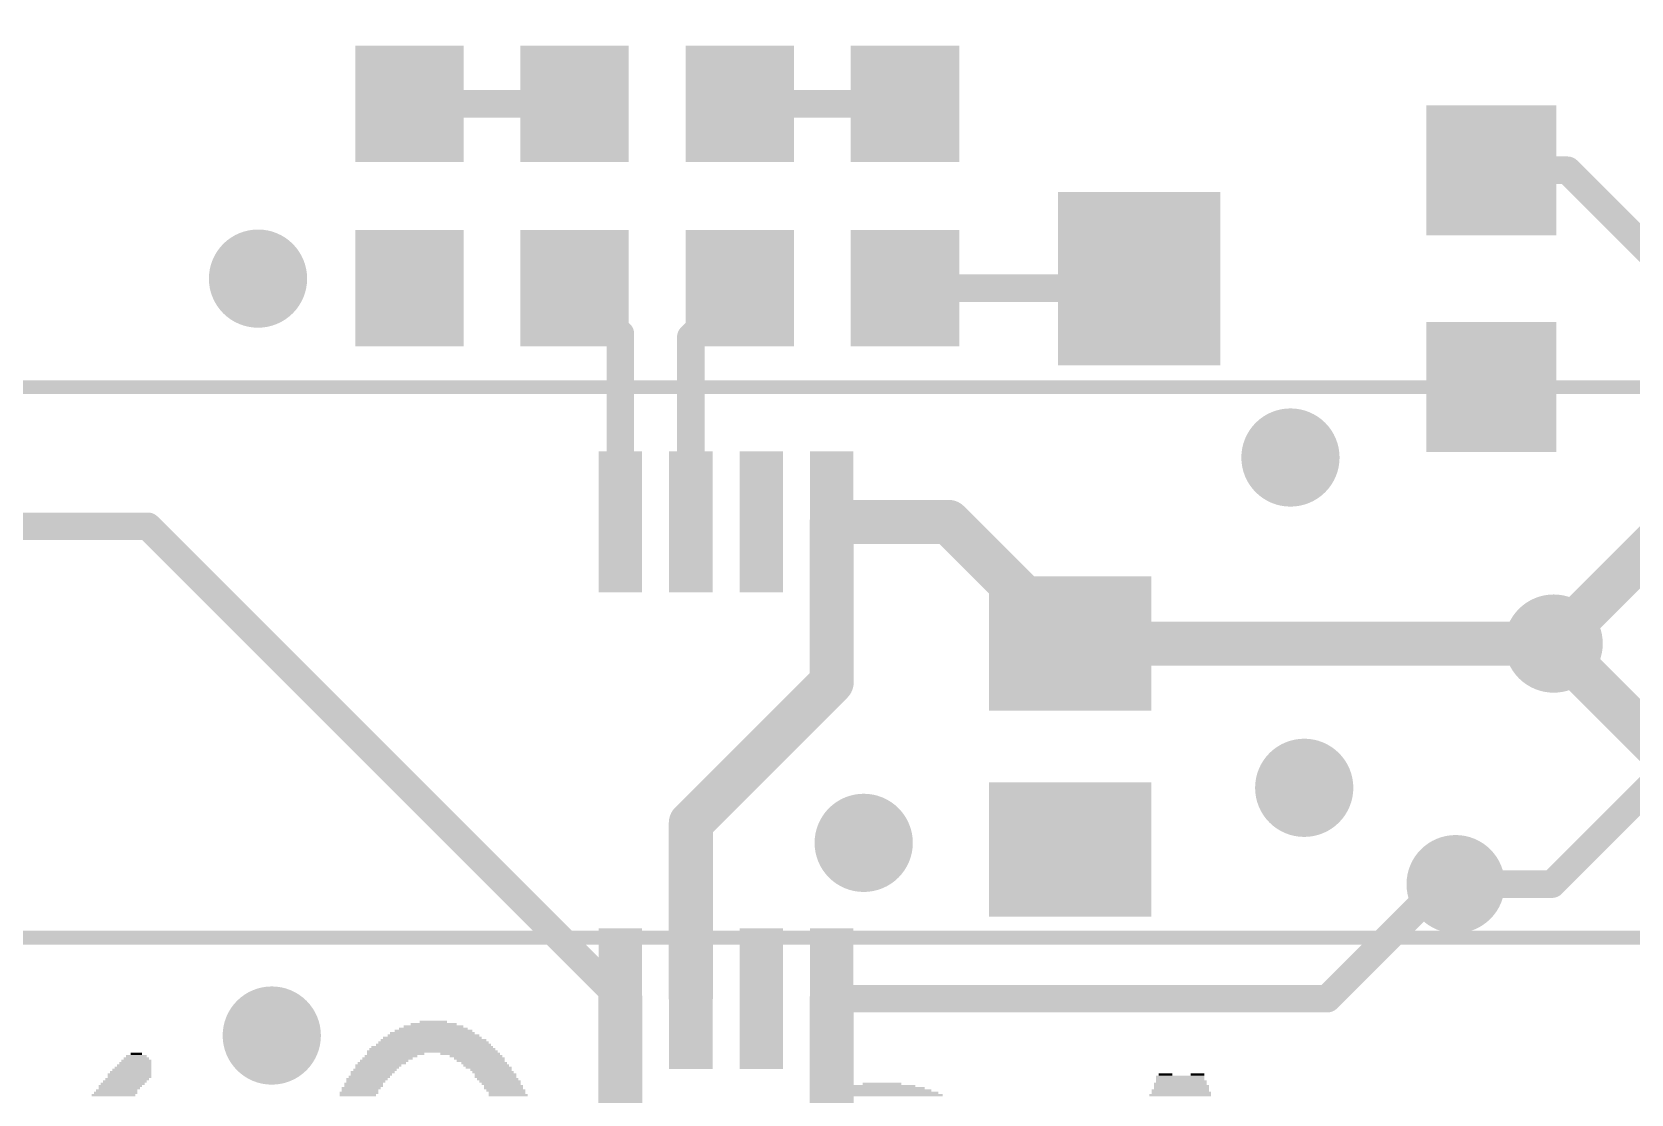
# Model space of a CAD drawing. Extents: x -26.8 to 26.8, y -26.8 to 26.8.
# Drawn here: x -6.4 to 8.35, y -20.35 to -10.55 of the extents above; entities that cross this region are included whole.
import ezdxf

# ---------------------------------------------------------------- set-up
doc = ezdxf.new("R2010")
doc.units = 0
for name, color, linetype in [('1', 12, 'CONTINUOUS'), ('16', 5, 'CONTINUOUS'), ('18', 110, 'CONTINUOUS'), ('20', 53, 'CONTINUOUS'), ('201', 6, 'CONTINUOUS'), ('22', 6, 'CONTINUOUS')]:
    doc.layers.add(name, color=color, linetype=linetype)

# ---------------------------------------------------------------- blocks, each defined once
blk = doc.blocks.new('RECT')
blk.add_solid([(-0.5, -0.5), (0.5, -0.5), (-0.5, 0.5), (0.5, 0.5)])
blk = doc.blocks.new('ROUNDV')
at = {"const_width": 0.5}
blk.add_lwpolyline([(0, -0.25, 1), (0, 0.25, 1), (0, -0.25)], format="xyb", dxfattribs=at)

msp = doc.modelspace()

# ---------------------------------------------------------------- linework, layer by layer
at = {"layer": '1'}
for points, const_width in [([(-2.921, -11.215), (-1.397, -11.215)], 0.254), ([(0.127, -11.215), (1.651, -11.215)], 0.254), ([(7.061, -11.827), (7.763, -11.827)], 0.254), ([(7.763, -11.827), (10.8712, -14.9352)], 0.254), ([(-0.975, -13.337), (-1.397, -12.915)], 0.254), ([(0.127, -12.915), (-0.325, -13.367)], 0.254), ([(1.651, -12.915), (3.723, -12.915)], 0.254), ([(3.723, -12.915), (3.811, -12.827)], 0.254), ([(-0.975, -15.072), (-0.975, -13.337)], 0.254), ([(-0.325, -13.367), (-0.325, -15.072)], 0.254), ([(2.052, -15.072), (0.975, -15.072)], 0.4064), ([(0.975, -16.551), (0.975, -15.072)], 0.4064), ([(3.175, -16.195), (2.052, -15.072)], 0.4064), ([(-5.334, -15.113), (-12.319, -15.113)], 0.254), ([(-0.975, -19.472), (-5.334, -15.113)], 0.254), ([(7.6352, -16.195), (3.175, -16.195)], 0.4064), ([(11.557, -20.1168), (7.6352, -16.195)], 0.4064), ([(-0.325, -17.851), (0.975, -16.551)], 0.4064), ([(-0.325, -19.472), (-0.325, -17.851)], 0.4064), ([(5.547, -19.472), (6.604, -18.415)], 0.254), ([(6.604, -18.415), (6.731, -18.415)], 0.254), ([(-0.975, -19.472), (-0.975, -21.367)], 0.4064), ([(0.975, -21.367), (0.975, -19.472)], 0.4064), ([(0.975, -19.472), (5.547, -19.472)], 0.254)]:
    msp.add_lwpolyline(points, dxfattribs=dict(at, const_width=const_width))
for points, const_width in [([(-2.921, -11.1515, 1), (-2.921, -11.2785)], 0.127), ([(-1.397, -11.2785, 1), (-1.397, -11.1515)], 0.127), ([(0.127, -11.1515, 1), (0.127, -11.2785)], 0.127), ([(1.651, -11.2785, 1), (1.651, -11.1515)], 0.127), ([(7.061, -11.7635, 1), (7.061, -11.8905)], 0.127), ([(7.8079, -11.7821, 1), (7.7181, -11.8719)], 0.127), ([(7.763, -11.8905, 1), (7.763, -11.7635)], 0.127), ([(-1.3521, -12.8701, 1), (-1.4419, -12.9599)], 0.127), ([(0.1719, -12.9599, 1), (0.0821, -12.8701)], 0.127), ([(1.651, -12.8515, 1), (1.651, -12.9785)], 0.127), ([(3.6781, -12.8701, 1), (3.7679, -12.9599)], 0.127), ([(3.723, -12.9785, 1), (3.723, -12.8515)], 0.127), ([(3.8559, -12.8719, 1), (3.7661, -12.7821)], 0.127), ([(-0.9115, -13.337, 1), (-1.0385, -13.337)], 0.127), ([(-1.0199, -13.3819, 1), (-0.9301, -13.2921)], 0.127), ([(-0.2615, -13.367, 1), (-0.3885, -13.367)], 0.127), ([(-0.3699, -13.3221, 1), (-0.2801, -13.4119)], 0.127), ([(0.975, -14.9704, 1), (0.975, -15.1736)], 0.2032), ([(1.0766, -15.072, 1), (0.8734, -15.072)], 0.2032), ([(2.1238, -15.0002, 1), (1.9802, -15.1438)], 0.2032), ([(2.052, -15.1736, 1), (2.052, -14.9704)], 0.2032), ([(-5.2891, -15.0681, 1), (-5.3789, -15.1579)], 0.127), ([(-5.334, -15.1765, 1), (-5.334, -15.0495)], 0.127), ([(-1.0385, -15.072, 1), (-0.9115, -15.072)], 0.127), ([(-0.3885, -15.072, 1), (-0.2615, -15.072)], 0.127), ([(3.175, -16.0934, 1), (3.175, -16.2966)], 0.2032), ([(3.1032, -16.2668, 1), (3.2468, -16.1232)], 0.2032), ([(7.707, -16.1232, 1), (7.5634, -16.2668)], 0.2032), ([(7.6352, -16.2966, 1), (7.6352, -16.0934)], 0.2032), ([(1.0468, -16.6228, 1), (0.9032, -16.4792)], 0.2032), ([(0.8734, -16.551, 1), (1.0766, -16.551)], 0.2032), ([(-0.2234, -17.851, 1), (-0.4266, -17.851)], 0.2032), ([(-0.3968, -17.7792, 1), (-0.2532, -17.9228)], 0.2032), ([(6.604, -18.3515, 1), (6.604, -18.4785)], 0.127), ([(6.6489, -18.4599, 1), (6.5591, -18.3701)], 0.127), ([(6.731, -18.4785, 1), (6.731, -18.3515)], 0.127), ([(-0.8734, -19.472, 1), (-1.0766, -19.472)], 0.2032), ([(1.0766, -19.472, 1), (0.8734, -19.472)], 0.2032), ([(-1.0199, -19.5169, 1), (-0.9301, -19.4271)], 0.127), ([(-0.4266, -19.472, 1), (-0.2234, -19.472)], 0.2032), ([(0.975, -19.4085, 1), (0.975, -19.5355)], 0.127), ([(5.5021, -19.4271, 1), (5.5919, -19.5169)], 0.127), ([(5.547, -19.5355, 1), (5.547, -19.4085)], 0.127)]:
    msp.add_lwpolyline(points, format="xyb", dxfattribs=dict(at, const_width=const_width))
at = {"layer": '16'}
for points, const_width in [([(7.62, -18.415), (15.494, -10.541)], 0.254), ([(11.176, -12.6542), (7.6352, -16.195)], 0.4064), ([(6.731, -18.415), (7.62, -18.415)], 0.254)]:
    msp.add_lwpolyline(points, dxfattribs=dict(at, const_width=const_width))
for points, const_width in [([(7.5634, -16.1232, 1), (7.707, -16.2668)], 0.2032), ([(6.731, -18.3515, 1), (6.731, -18.4785)], 0.127), ([(7.62, -18.4785, 1), (7.62, -18.3515)], 0.127), ([(7.5751, -18.3701, 1), (7.6649, -18.4599)], 0.127)]:
    msp.add_lwpolyline(points, format="xyb", dxfattribs=dict(at, const_width=const_width))
at = {"layer": '20', "const_width": 0.0254}
msp.add_lwpolyline([(0, -26.67, 1), (0, 26.67, 1), (0, -26.67)], format="xyb", dxfattribs=at)
at = {"layer": '22', "const_width": 0.127}
for points in [[(-13.6, -13.829), (13.6, -13.829)], [(-15.76, -18.909), (15.76, -18.909)]]:
    msp.add_lwpolyline(points, dxfattribs=at)

# ---------------------------------------------------------------- block references
at = {"layer": '1', "xscale": 1.075, "rotation": 270}
for p in [(-2.921, -11.215), (-1.397, -11.215), (0.127, -11.215), (1.651, -11.215), (-2.921, -12.915), (-1.397, -12.915), (0.127, -12.915), (1.651, -12.915)]:
    msp.add_blockref('RECT', p, dxfattribs=at)
at = {"layer": '1'}
for p, xscale, yscale, rotation in [((7.061, -11.827), 1.2, 1.2, 180), ((3.811, -12.827), 1.6, 1.5, 90), ((7.061, -13.827), 1.2, 1.2, 180), ((-0.975, -15.072), 1.3, 0.4, 270), ((-0.325, -15.072), 1.3, 0.4, 270), ((0.325, -15.072), 1.3, 0.4, 270), ((0.975, -15.072), 1.3, 0.4, 270), ((3.175, -16.195), 1.24, 1.5, 270), ((3.175, -18.095), 1.24, 1.5, 270), ((-0.975, -19.472), 1.3, 0.4, 270), ((-0.325, -19.472), 1.3, 0.4, 270), ((0.325, -19.472), 1.3, 0.4, 270), ((0.975, -19.472), 1.3, 0.4, 270)]:
    msp.add_blockref('RECT', p, dxfattribs=dict(at, xscale=xscale, yscale=yscale, rotation=rotation))
at = {"layer": '18', "xscale": 0.9064, "yscale": 0.9064}
for p in [(-4.318, -12.827), (-4.318, -12.827), (5.207, -14.478), (5.207, -14.478), (7.6352, -16.195), (7.6352, -16.195), (5.334, -17.526), (5.334, -17.526), (1.27, -18.034), (1.27, -18.034), (6.731, -18.415), (6.731, -18.415), (-4.191, -19.812), (-4.191, -19.812)]:
    msp.add_blockref('ROUNDV', p, dxfattribs=at)
at = {"layer": '201', "rotation": 180}
for p, xscale, yscale in [((-2.6987, -19.7697), 0.7188, 0.0211), ((-2.7, -19.7485), 0.635, 0.0213), ((-2.6987, -19.7273), 0.5512, 0.0211), ((-2.6987, -19.7062), 0.4242, 0.0211), ((-2.7, -19.685), 0.254, 0.0213), ((-2.7102, -19.9178), 1.1227, 0.0211), ((-2.6987, -19.8967), 1.0592, 0.0211), ((-2.6987, -19.8755), 1.0185, 0.0213), ((-2.6987, -19.8543), 0.9728, 0.0211), ((-2.7102, -19.8332), 0.9093, 0.0211), ((-2.6987, -19.812), 0.8458, 0.0213), ((-2.7102, -19.7908), 0.7823, 0.0211), ((-5.4508, -20.066), 0.2946, 0.0213), ((-5.4407, -20.0448), 0.2743, 0.0211), ((-5.4407, -20.0237), 0.2337, 0.0211), ((-5.4394, -20.0025), 0.1905, 0.0213), ((-5.4407, -19.9813), 0.1067, 0.0211), ((-3.1763, -20.066), 0.4445, 0.0213), ((-3.1534, -20.0448), 0.4445, 0.0211), ((-3.1229, -20.0237), 0.4648, 0.0211), ((-3.0912, -20.0025), 0.4877, 0.0213), ((-2.7089, -19.9602), 1.2065, 0.0211), ((-3.048, -19.9813), 0.5283, 0.0211), ((-2.7102, -19.939), 1.1633, 0.0213), ((-2.3609, -19.9813), 0.5512, 0.0211), ((-2.3076, -20.0025), 0.4851, 0.0213), ((-2.2758, -20.0237), 0.4674, 0.0211), ((-2.2644, -20.0448), 0.4445, 0.0211), ((-2.2327, -20.066), 0.4216, 0.0213), ((-5.5245, -20.2142), 0.4013, 0.0211), ((-5.5042, -20.1718), 0.4013, 0.0211), ((-5.5042, -20.193), 0.4013, 0.0213), ((-5.494, -20.1507), 0.381, 0.0211), ((-5.4826, -20.1295), 0.3581, 0.0213), ((-5.4724, -20.1083), 0.3378, 0.0211), ((-5.461, -20.0872), 0.315, 0.0211), ((-3.3122, -20.2142), 0.381, 0.0211), ((-3.2918, -20.193), 0.381, 0.0213), ((-3.2601, -20.1507), 0.4039, 0.0211), ((-3.2715, -20.1718), 0.381, 0.0211), ((-3.2385, -20.1295), 0.4013, 0.0213), ((-3.2067, -20.0872), 0.4242, 0.0211), ((-3.2182, -20.1083), 0.4013, 0.0211), ((-2.2123, -20.0872), 0.4216, 0.0211), ((-2.1907, -20.1083), 0.4242, 0.0211), ((-2.1692, -20.1295), 0.381, 0.0213), ((-2.1488, -20.1507), 0.381, 0.0211), ((-2.1273, -20.1718), 0.3835, 0.0211), ((-2.1273, -20.193), 0.3835, 0.0213), ((-2.1057, -20.2142), 0.381, 0.0211), ((4.1897, -20.193), 0.4445, 0.0213), ((4.1897, -20.2142), 0.4445, 0.0211), ((4.0538, -20.1718), 0.127, 0.0211), ((4.3485, -20.1718), 0.127, 0.0211), ((-5.6515, -20.3623), 0.4013, 0.0211), ((-5.6312, -20.3412), 0.4013, 0.0211), ((-5.621, -20.32), 0.381, 0.0213), ((-5.588, -20.2777), 0.4013, 0.0211), ((-5.5982, -20.2988), 0.381, 0.0211), ((-5.5664, -20.2565), 0.4039, 0.0213), ((-5.5461, -20.2353), 0.4039, 0.0211), ((-3.3871, -20.3412), 0.3581, 0.0211), ((-3.3973, -20.3623), 0.3378, 0.0211), ((-3.3655, -20.2988), 0.3607, 0.0211), ((-3.3769, -20.32), 0.3378, 0.0213), ((-3.3439, -20.2565), 0.3581, 0.0213), ((-3.3439, -20.2777), 0.3581, 0.0211), ((-3.3236, -20.2353), 0.3581, 0.0211), ((-2.0853, -20.2353), 0.381, 0.0211), ((-2.0752, -20.2565), 0.3607, 0.0213), ((-2.0536, -20.2777), 0.3581, 0.0211), ((-2.0536, -20.2988), 0.3581, 0.0211), ((-2.032, -20.32), 0.3607, 0.0213), ((-2.0206, -20.3412), 0.3378, 0.0211), ((-2.0104, -20.3623), 0.3581, 0.0211), ((1.4592, -20.3623), 1.0795, 0.0211), ((1.4605, -20.3412), 0.9957, 0.0211), ((1.4503, -20.32), 0.889, 0.0213), ((1.4503, -20.2988), 0.762, 0.0211), ((1.4491, -20.2777), 0.5918, 0.0211), ((1.4389, -20.2565), 0.3581, 0.0213), ((4.1897, -20.3623), 0.5715, 0.0211), ((4.191, -20.32), 0.5283, 0.0213), ((4.2012, -20.3412), 0.5486, 0.0211), ((4.191, -20.2565), 0.4877, 0.0213), ((4.2012, -20.2777), 0.508, 0.0211), ((4.2012, -20.2988), 0.508, 0.0211), ((4.2012, -20.2353), 0.4674, 0.0211)]:
    msp.add_blockref('RECT', p, dxfattribs=dict(at, xscale=xscale, yscale=yscale))

doc.saveas('drawing.dxf')
